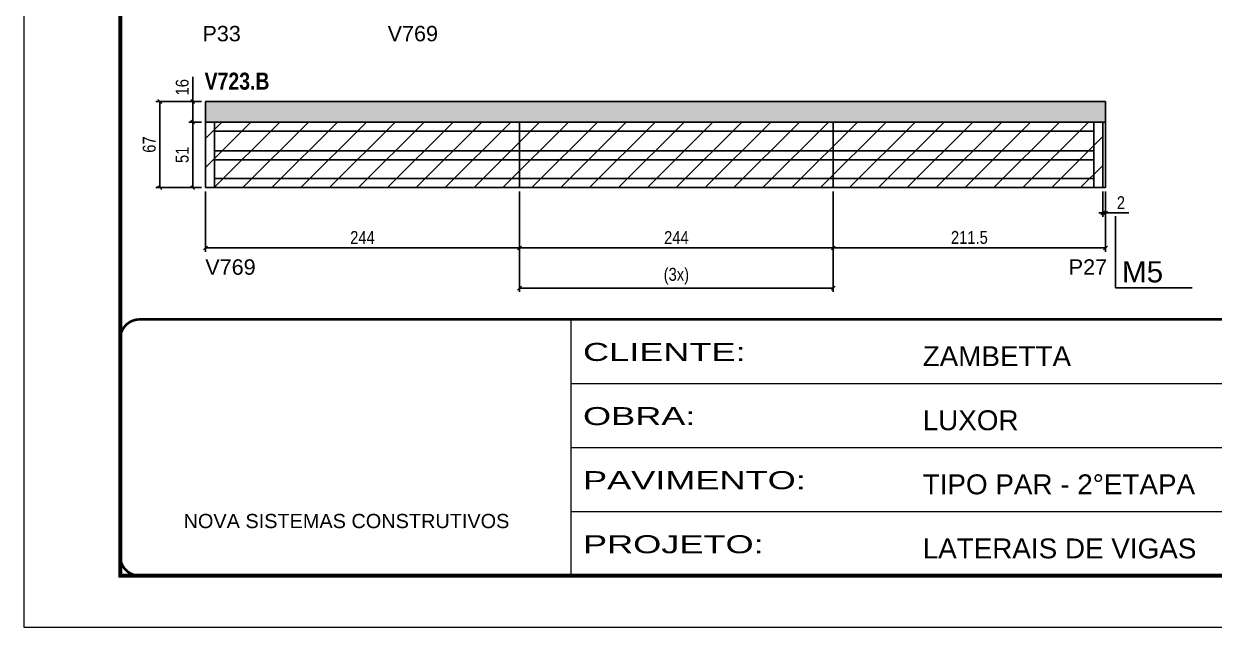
# Model space of a CAD drawing. Extents: x 3309 to 9563, y -2522 to 14608.
# Drawn here: x 6493 to 7418, y 11261 to 11730 of the extents above; entities that cross this region are included whole.
import ezdxf

# ---------------------------------------------------------------- set-up
doc = ezdxf.new("R2010")
doc.units = 0
doc.linetypes.add('CONTINUO', pattern=[0])
doc.linetypes.add('DASHED', pattern=[0.75, 0.5, -0.25])
for name, color, linetype in [('5', 5, 'Continuous'), ('COTA', 241, 'Continuous'), ('NOMENCLATURA', 7, 'Continuous'), ('Painéis', 200, 'Continuous'), ('SARR_2.2x7', 40, 'Continuous')]:
    doc.layers.add(name, color=color, linetype=linetype)
for name, color, linetype, lineweight in [('Folhas', 255, 'Continuous', 9), ('Hachura', 251, 'Continuous', 9), ('SARRAFO DE PRESSAO', 251, 'DASHED', 9)]:
    doc.layers.add(name, color=color, linetype=linetype, lineweight=lineweight)
doc.styles.add('ARIAL', font='arial.ttf')
doc.styles.add('COTA TECNICA', font='techl___.ttf', dxfattribs={"height": 10})
doc.styles.get("Standard").update_dxf_attribs({"font": 'arial.ttf'})
doc.styles.add('TECNICA', font='techb___.ttf', dxfattribs={"height": 10})
doc.styles.add('Tecnologia', font='')
doc.styles.get('Tecnologia').set_extended_font_data('Forgotten Futurist')
doc.dimstyles.new('PAINEL', dxfattribs={"dimtxt": 10, "dimasz": 3, "dimexe": 3, "dimexo": 3, "dimgap": 3, "dimtad": 1, "dimdec": 1, "dimzin": 12, "dimdsep": 46, "dimtxsty": 'COTA TECNICA', "dimblk1": 'OBLIQUE', "dimblk2": 'OBLIQUE', "dimsah": 1, "dimcen": 0.9, "dimclrd": 4, "dimclre": 4, "dimclrt": 240, "dimadec": 1, "dimazin": 3, "dimtfac": 1, "dimtdec": 1, "dimtmove": 0, "dimatfit": 3, "dimfxl": 1, "dimtolj": 1, "dimtzin": 12, "dimarcsym": 0})

# ---------------------------------------------------------------- blocks, each defined once
blk = doc.blocks.new('9999999999')
at = {"color": 30, "linetype": 'CONTINUO'}
for p, q in [((98564.56, 34230.21), (98564.56, 34429.45)), ((98564.56, 34379.64), (99583.98, 34379.64)), ((98564.56, 34329.83), (99487.98, 34329.83)), ((98564.56, 34280.02), (99487.98, 34280.02))]:
    blk.add_line(p, q, dxfattribs=at)
at = {"color": 30, "linetype": 'CONTINUO', "const_width": 2}
blk.add_lwpolyline([(99583.98, 34230.21), (99583.98, 34414.45, 0.414214), (99568.98, 34429.45), (98228.98, 34429.45, 0.414214), (98213.98, 34414.45), (98213.98, 34245.21, 0.414214), (98228.98, 34230.21), (99583.98, 34230.21)], format="xyb", dxfattribs=at)
at = {"layer": 'Folhas'}
blk.add_lwpolyline([(98138.98, 34190.21), (99623.98, 34190.21), (99623.98, 35240.21), (98138.98, 35240.21)], close=True, dxfattribs=at)
at = {"layer": 'Folhas', "color": 30, "const_width": 3}
blk.add_lwpolyline([(98213.98, 34230.21), (99583.98, 34230.21), (99583.98, 35200.21), (98213.98, 35200.21)], close=True, dxfattribs=at)
at = {"color": 7, "linetype": 'Continuous', "ltscale": 5, "style": 'ARIAL'}
for s, height, p in [('ZAMBETTA', 15.483, (98837.68, 34393.13)), ('LUXOR', 15.483, (98837.68, 34343.32)), ('TIPO PAR - 2°ETAPA', 15.4829, (98837.68, 34293.51)), ('NOVA SISTEMAS CONSTRUTIVOS', 11.0592, (98263.19, 34267.21)), ('LATERAIS DE VIGAS', 15.4829, (98837.68, 34243.7))]:
    blk.add_text(s, height=height, dxfattribs=at).set_placement(p)
at = {"layer": 'Folhas', "color": 7, "style": 'Tecnologia', "width": 1.5}
for s, p in [('CLIENTE:', (98573.65, 34397.17)), ('OBRA:', (98573.65, 34347.31)), ('PAVIMENTO:', (98573.65, 34297.5)), ('PROJETO:', (98573.65, 34247.69))]:
    blk.add_text(s, height=14, dxfattribs=at).set_placement(p)
blk = doc.blocks.new('_Oblique')
at = {"color": 0, "linetype": 'ByBlock', "lineweight": -2}
blk.add_line((-0.5, -0.5), (0.5, 0.5), dxfattribs=at)
blk = doc.blocks.new('*D1886')
at = {"layer": 'COTA', "color": 4, "linetype": 'ByBlock', "lineweight": -2, "transparency": 16777216}
for p, q in [((6634.11, 11599.38), (6634.11, 11552.51)), ((6878.11, 11599.38), (6878.11, 11552.51)), ((6878.11, 11555.51), (6634.11, 11555.51))]:
    blk.add_line(p, q, dxfattribs=at)
at = {"layer": 'Defpoints', "color": 0, "linetype": 'ByBlock', "transparency": 16777216}
for p in [(6634.11, 11602.38), (6878.11, 11602.38), (6634.11, 11555.51)]:
    blk.add_point(p, dxfattribs=at)
at = {"layer": 'COTA', "color": 4, "linetype": 'ByBlock', "lineweight": -2, "transparency": 16777216, "xscale": 3, "yscale": 3, "zscale": 3, "rotation": 180}
blk.add_blockref('_Oblique', (6634.11, 11555.51), dxfattribs=at)
at = {"layer": 'COTA', "color": 4, "linetype": 'ByBlock', "lineweight": -2, "transparency": 16777216, "xscale": 3, "yscale": 3, "zscale": 3}
blk.add_blockref('_Oblique', (6878.11, 11555.51), dxfattribs=at)
at = {"layer": 'COTA', "color": 240, "linetype": 'ByBlock', "transparency": 16777216, "insert": (6756.11, 11563.59), "char_height": 10, "attachment_point": 5, "style": 'COTA TECNICA'}
blk.add_mtext('\\A1;244', dxfattribs=at)
blk = doc.blocks.new('*D1887')
at = {"layer": 'COTA', "color": 4, "lineweight": -2, "transparency": 16777216}
for p, q in [((6878.11, 11599.38), (6878.11, 11552.51)), ((7122.11, 11599.38), (7122.11, 11552.51)), ((6878.11, 11555.51), (7122.11, 11555.51))]:
    blk.add_line(p, q, dxfattribs=at)
at = {"layer": 'Defpoints', "color": 0, "transparency": 16777216}
for p in [(6878.11, 11602.38, 0), (7122.11, 11602.38, 0), (7122.11, 11555.51)]:
    blk.add_point(p, dxfattribs=at)
at = {"layer": 'COTA', "color": 4, "lineweight": -2, "transparency": 16777216, "xscale": 3, "yscale": 3, "zscale": 3, "rotation": 180}
blk.add_blockref('_Oblique', (6878.11, 11555.51), dxfattribs=at)
at = {"layer": 'COTA', "color": 4, "lineweight": -2, "transparency": 16777216, "xscale": 3, "yscale": 3, "zscale": 3}
blk.add_blockref('_Oblique', (7122.11, 11555.51), dxfattribs=at)
at = {"layer": 'COTA', "color": 240, "transparency": 16777216, "insert": (7000.11, 11563.59), "char_height": 10, "attachment_point": 5, "style": 'COTA TECNICA'}
blk.add_mtext('\\A1;244', dxfattribs=at)
blk = doc.blocks.new('*D1888')
at = {"layer": 'COTA', "color": 4, "lineweight": -2, "transparency": 16777216}
for p, q in [((7122.11, 11599.38), (7122.11, 11552.51)), ((7333.61, 11599.38), (7333.61, 11552.51)), ((7122.11, 11555.51), (7333.61, 11555.51))]:
    blk.add_line(p, q, dxfattribs=at)
at = {"layer": 'Defpoints', "color": 0, "transparency": 16777216}
for p in [(7122.11, 11602.38, 0), (7333.61, 11602.38, 0), (7333.61, 11555.51)]:
    blk.add_point(p, dxfattribs=at)
at = {"layer": 'COTA', "color": 4, "lineweight": -2, "transparency": 16777216, "xscale": 3, "yscale": 3, "zscale": 3, "rotation": 180}
blk.add_blockref('_Oblique', (7122.11, 11555.51), dxfattribs=at)
at = {"layer": 'COTA', "color": 4, "lineweight": -2, "transparency": 16777216, "xscale": 3, "yscale": 3, "zscale": 3}
blk.add_blockref('_Oblique', (7333.61, 11555.51), dxfattribs=at)
at = {"layer": 'COTA', "color": 240, "transparency": 16777216, "insert": (7227.86, 11563.62), "char_height": 10, "attachment_point": 5, "style": 'COTA TECNICA'}
blk.add_mtext('\\A1;211.5', dxfattribs=at)
blk = doc.blocks.new('*D1907')
at = {"layer": 'COTA', "color": 4, "lineweight": -2, "transparency": 16777216}
for p, q in [((6631.11, 11653.38), (6621.15, 11653.38)), ((6624.15, 11602.38), (6624.15, 11653.38)), ((6631.11, 11602.38), (6621.15, 11602.38))]:
    blk.add_line(p, q, dxfattribs=at)
at = {"layer": 'Defpoints', "color": 0, "transparency": 16777216}
for p in [(6624.15, 11653.38), (6634.11, 11653.38), (6634.11, 11602.38)]:
    blk.add_point(p, dxfattribs=at)
at = {"layer": 'COTA', "color": 4, "lineweight": -2, "transparency": 16777216, "xscale": 3, "yscale": 3, "zscale": 3}
for p, rotation in [((6624.15, 11653.38), 90), ((6624.15, 11602.38), 270)]:
    blk.add_blockref('_Oblique', p, dxfattribs=dict(at, rotation=rotation))
at = {"layer": 'COTA', "color": 240, "transparency": 16777216, "insert": (6616.04, 11627.88), "char_height": 10, "attachment_point": 5, "rotation": 90, "style": 'COTA TECNICA'}
blk.add_mtext('\\A1;51', dxfattribs=at)
blk = doc.blocks.new('*D1908')
at = {"layer": 'COTA', "color": 4, "lineweight": -2, "transparency": 16777216}
for p, q in [((6624.15, 11669.38), (6624.15, 11688.4)), ((6631.11, 11669.38), (6621.15, 11669.38)), ((6624.15, 11653.38), (6624.15, 11669.38)), ((6631.11, 11653.38), (6621.15, 11653.38))]:
    blk.add_line(p, q, dxfattribs=at)
at = {"layer": 'Defpoints', "color": 0, "transparency": 16777216}
for p in [(6624.15, 11669.38), (6634.11, 11669.38), (6634.11, 11653.38)]:
    blk.add_point(p, dxfattribs=at)
at = {"layer": 'COTA', "color": 4, "lineweight": -2, "transparency": 16777216, "xscale": 3, "yscale": 3, "zscale": 3}
for p, rotation in [((6624.15, 11669.38), 90), ((6624.15, 11653.38), 270)]:
    blk.add_blockref('_Oblique', p, dxfattribs=dict(at, rotation=rotation))
at = {"layer": 'COTA', "color": 240, "transparency": 16777216, "insert": (6616.05, 11680.39), "char_height": 10, "attachment_point": 5, "rotation": 90, "style": 'COTA TECNICA'}
blk.add_mtext('\\A1;16', dxfattribs=at)
blk = doc.blocks.new('*D1909')
at = {"layer": 'COTA', "color": 4, "lineweight": -2, "transparency": 16777216}
for p, q in [((6631.11, 11669.38), (6595.53, 11669.38)), ((6598.53, 11602.38), (6598.53, 11669.38)), ((6631.11, 11602.38), (6595.53, 11602.38))]:
    blk.add_line(p, q, dxfattribs=at)
at = {"layer": 'Defpoints', "color": 0, "transparency": 16777216}
for p in [(6598.53, 11669.38), (6634.11, 11669.38), (6634.11, 11602.38)]:
    blk.add_point(p, dxfattribs=at)
at = {"layer": 'COTA', "color": 4, "lineweight": -2, "transparency": 16777216, "xscale": 3, "yscale": 3, "zscale": 3}
for p, rotation in [((6598.53, 11669.38), 90), ((6598.53, 11602.38), 270)]:
    blk.add_blockref('_Oblique', p, dxfattribs=dict(at, rotation=rotation))
at = {"layer": 'COTA', "color": 240, "transparency": 16777216, "insert": (6590.42, 11635.88), "char_height": 10, "attachment_point": 5, "rotation": 90, "style": 'COTA TECNICA'}
blk.add_mtext('\\A1;67', dxfattribs=at)
blk = doc.blocks.new('*D1910')
at = {"layer": 'COTA', "color": 4, "lineweight": -2, "transparency": 16777216}
for p, q in [((6878.11, 11599.38), (6878.11, 11521.28)), ((7122.11, 11599.38), (7122.11, 11521.28)), ((6878.11, 11524.28), (7122.11, 11524.28))]:
    blk.add_line(p, q, dxfattribs=at)
at = {"layer": 'Defpoints', "color": 0, "transparency": 16777216}
for p in [(6878.11, 11602.38), (7122.11, 11602.38), (7122.11, 11524.28)]:
    blk.add_point(p, dxfattribs=at)
at = {"layer": 'COTA', "color": 4, "lineweight": -2, "transparency": 16777216, "xscale": 3, "yscale": 3, "zscale": 3, "rotation": 180}
blk.add_blockref('_Oblique', (6878.11, 11524.28), dxfattribs=at)
at = {"layer": 'COTA', "color": 4, "lineweight": -2, "transparency": 16777216, "xscale": 3, "yscale": 3, "zscale": 3}
blk.add_blockref('_Oblique', (7122.11, 11524.28), dxfattribs=at)
at = {"layer": 'COTA', "color": 240, "transparency": 16777216, "insert": (7000.11, 11533.5), "char_height": 10, "attachment_point": 5, "style": 'COTA TECNICA'}
blk.add_mtext('\\A1;(3x)', dxfattribs=at)
blk = doc.blocks.new('*D1913')
at = {"layer": 'COTA', "color": 4, "lineweight": -2, "transparency": 16777216}
for p, q in [((7331.61, 11599.38), (7331.61, 11579.68)), ((7333.61, 11599.38), (7333.61, 11579.68)), ((7331.61, 11582.68), (7328.61, 11582.68)), ((7331.61, 11582.68), (7333.61, 11582.68)), ((7333.61, 11582.68), (7351.72, 11582.68))]:
    blk.add_line(p, q, dxfattribs=at)
at = {"layer": 'Defpoints', "color": 0, "transparency": 16777216}
for p in [(7331.61, 11602.38), (7333.61, 11602.38), (7333.61, 11582.68)]:
    blk.add_point(p, dxfattribs=at)
at = {"layer": 'COTA', "color": 4, "lineweight": -2, "transparency": 16777216, "xscale": 3, "yscale": 3, "zscale": 3}
blk.add_blockref('_Oblique', (7331.61, 11582.68), dxfattribs=at)
at = {"layer": 'COTA', "color": 4, "lineweight": -2, "transparency": 16777216, "xscale": 3, "yscale": 3, "zscale": 3, "rotation": 180}
blk.add_blockref('_Oblique', (7333.61, 11582.68), dxfattribs=at)
at = {"layer": 'COTA', "color": 240, "transparency": 16777216, "insert": (7345.66, 11590.68), "char_height": 10, "attachment_point": 5, "style": 'COTA TECNICA'}
blk.add_mtext('\\A1;2', dxfattribs=at)

msp = doc.modelspace()

# ---------------------------------------------------------------- hatches: boundary and pattern name
at = {"layer": 'COTA'}
h = msp.add_hatch(dxfattribs=at)
h.set_pattern_fill('AR-CONC', color=256, scale=0.03)
h.set_pattern_definition([(50, (2891.9977, 2117.065), (5.46554, -0.4781726), [0.5715, -6.2865]), (355, (2891.9977, 2117.065), (-1.0573026, 5.7317054), [0.4572, -5.0292175]), (100.451445, (2892.453, 2117.025), (4.4082374, 5.2535326), [0.4857003, -5.3427073]), (46.1842, (2891.998, 2118.589), (8.1323712, -1.26127), [0.85725, -9.42975]), (96.63556, (2892.6754, 2118.484), (7.122124, 7.422784), [0.728551, -8.014068]), (351.18415, (2891.998, 2118.589), (7.122124, 7.422784), [0.685799, -7.543792]), (21, (2892.7597, 2118.208), (4.5484317, -3.067956), [0.5715, -6.2865]), (326, (2892.7597, 2118.208), (1.854061, 5.525639), [0.4572, -5.0292]), (71.451445, (2893.139, 2117.9523), (6.4024926, 2.457683), [0.4857003, -5.342698]), (37.5, (2891.9977, 2117.065), (0.0926581, 2.53665117), [0, -4.96824, 0, -5.1054, 0, -5.04825]), (7.5, (2891.9977, 2117.065), (2.0045899, 3.00541724), [0, -2.91084, 0, -4.85394, 0, -1.92405]), (327.5, (2890.2984, 2117.065), (4.06771786, -0.17186232), [0, -1.905, 0, -5.9436, 0, -7.8867]), (317.5, (2889.5364, 2117.065), (4.4438754, 0.7627947), [0, -2.4765, 0, -3.94716, 0, -5.6007])])
h.paths.add_polyline_path([(7333.61, 11653.38), (7333.61, 11669.38), (6634.11, 11669.38), (6634.11, 11653.38)])
at = {"layer": 'Hachura', "linetype": 'ByBlock'}
h = msp.add_hatch(dxfattribs=at)
h.set_pattern_fill('ANSI31', color=256, scale=5)
h.paths.add_polyline_path([(6794.61, 11981.4), (6634.11, 11981.4), (6634.11, 11930.4), (6794.61, 11930.4)])
h.paths.add_polyline_path([(6958.11, 11981.4), (6794.61, 11981.4), (6794.61, 11930.4), (6958.11, 11930.4)])
h.paths.add_polyline_path([(7080.11, 11981.4), (6958.11, 11981.4), (6958.11, 11930.4), (7080.11, 11930.4)])
h.paths.add_polyline_path([(7354.11, 11979.4), (7110.11, 11979.4), (7110.11, 11930.4), (7354.11, 11930.4)])
h.paths.add_polyline_path([(7598.11, 11979.4), (7354.11, 11979.4), (7354.11, 11930.4), (7598.11, 11930.4)])
h.paths.add_polyline_path([(7811.11, 11979.4), (7598.11, 11979.4), (7598.11, 11930.4), (7811.11, 11930.4)])
h.paths.add_polyline_path([(6818.61, 11827.77), (6634.11, 11827.77), (6634.11, 11776.77), (6818.61, 11776.77)])
h.paths.add_polyline_path([(6878.11, 11653.38), (6634.11, 11653.38), (6634.11, 11602.38), (6878.11, 11602.38)])
h.paths.add_polyline_path([(7122.11, 11653.38), (6878.11, 11653.38), (6878.11, 11602.38), (7122.11, 11602.38)])
h.paths.add_polyline_path([(7331.61, 11653.38), (7122.11, 11653.38), (7122.11, 11602.38), (7331.61, 11602.38)])

# ---------------------------------------------------------------- linework, layer by layer
at = {"layer": 'COTA'}
for p, q in [((6634.11, 11653.38), (6634.11, 11669.38)), ((6634.11, 11669.38), (7333.61, 11669.38)), ((7333.61, 11653.38), (7333.61, 11669.38))]:
    msp.add_line(p, q, dxfattribs=at)
at = {"layer": 'NOMENCLATURA', "linetype": 'Continuous'}
for p, q in [((7341.52, 11524.53), (7341.52, 11580.17)), ((7401.06, 11524.53), (7341.52, 11524.53))]:
    msp.add_line(p, q, dxfattribs=at)
at = {"layer": 'Painéis', "linetype": 'ByBlock'}
for p, q in [((7333.61, 11653.38), (6634.11, 11653.38)), ((6634.11, 11602.38), (6634.11, 11653.38)), ((6878.11, 11602.38), (6878.11, 11653.38)), ((7122.11, 11602.38), (7122.11, 11653.38)), ((7331.61, 11602.38), (7331.61, 11653.38)), ((7333.61, 11602.38), (7333.61, 11653.38)), ((7333.61, 11602.38), (6634.11, 11602.38))]:
    msp.add_line(p, q, dxfattribs=at)
at = {"layer": 'SARR_2.2x7', "linetype": 'Continuous'}
for p, q in [((6641.11, 11653.38), (6641.11, 11602.38)), ((7324.61, 11653.38), (7324.61, 11602.38)), ((6641.11, 11646.38), (6878.11, 11646.38)), ((7122.11, 11646.38), (6878.11, 11646.38)), ((7324.61, 11646.38), (7122.11, 11646.38)), ((6641.11, 11631.06), (6878.11, 11631.06)), ((7122.11, 11631.06), (6878.11, 11631.06)), ((7324.61, 11631.06), (7122.11, 11631.06)), ((6641.11, 11624.06), (6878.11, 11624.06)), ((7122.11, 11624.06), (6878.11, 11624.06)), ((7324.61, 11624.06), (7122.11, 11624.06)), ((6641.11, 11609.38), (6878.11, 11609.38)), ((7122.11, 11609.38), (6878.11, 11609.38)), ((7324.61, 11609.38), (7122.11, 11609.38))]:
    msp.add_line(p, q, dxfattribs=at)

# ---------------------------------------------------------------- block references
at = {"layer": 'SARRAFO DE PRESSAO', "color": 6, "linetype": 'ByBlock'}
msp.add_blockref('9999999999', (-91646.11, -22929.5), dxfattribs=at)

# ---------------------------------------------------------------- texts
at = {"layer": '5', "linetype": 'Continuous'}
for s, rotation, p in [('P33', 0.00004, (6631.73, 11716.14)), ('V769', 0.00004, (6775.68, 11716.14)), ('V769', 359.99996, (6633.94, 11534.67, 0)), ('P27', 359.99996, (7305.08, 11534.67, 0))]:
    msp.add_text(s, height=12, rotation=rotation, dxfattribs=at).set_placement(p)
at = {"layer": 'NOMENCLATURA', "style": 'TECNICA'}
msp.add_text('V723.B', height=13.2, dxfattribs=at).set_placement((6633.39, 11678.57))
at = {"layer": 'NOMENCLATURA', "linetype": 'Continuous'}
msp.add_text('M5', height=16.5, dxfattribs=at).set_placement((7346.47, 11528.73))

# ---------------------------------------------------------------- dimensions: what is measured, and where the dimension line sits
at = {"layer": 'COTA'}
for base, p1, p2, picture, middle in [((6624.15, 11669.38), (6634.11, 11653.38), (6634.11, 11669.38), '*D1908', (6616.05, 11680.39)), ((6598.53, 11669.38), (6634.11, 11602.38), (6634.11, 11669.38), '*D1909', (6590.42, 11635.88)), ((6624.15, 11653.38), (6634.11, 11602.38), (6634.11, 11653.38), '*D1907', (6616.04, 11627.88))]:
    dim = msp.add_linear_dim(base=base, p1=p1, p2=p2, angle=90, dimstyle='PAINEL', dxfattribs=at)
    dim.commit()
    dim.dimension.update_dxf_attribs({"geometry": picture, "text_midpoint": middle})
at = {"layer": 'COTA', "linetype": 'ByBlock'}
dim = msp.add_linear_dim(base=(6634.11, 11555.51), p1=(6878.11, 11602.38), p2=(6634.11, 11602.38), angle=180, dimstyle='PAINEL', override={"dimtmove": 1}, dxfattribs=at)
dim.commit()
dim.dimension.update_dxf_attribs({"geometry": '*D1886', "text_midpoint": (6756.11, 11563.59)})
at = {"layer": 'COTA'}
for base, p1, p2, picture, middle in [((7122.11, 11555.51, 0), (6878.11, 11602.38), (7122.11, 11602.38), '*D1887', (7000.11, 11563.59, 0)), ((7333.61, 11555.51, 0), (7122.11, 11602.38), (7333.61, 11602.38), '*D1888', (7227.86, 11563.62, 0)), ((7333.61, 11582.68), (7331.61, 11602.38), (7333.61, 11602.38), '*D1913', (7345.66, 11590.68))]:
    dim = msp.add_linear_dim(base=base, p1=p1, p2=p2, dimstyle='PAINEL', dxfattribs=at)
    dim.commit()
    dim.dimension.update_dxf_attribs({"geometry": picture, "text_midpoint": middle})
dim = msp.add_linear_dim(base=(7122.11, 11524.28), p1=(6878.11, 11602.38), p2=(7122.11, 11602.38), text='(3x)', dimstyle='PAINEL', dxfattribs=at)
dim.commit()
dim.dimension.update_dxf_attribs({"geometry": '*D1910', "text_midpoint": (7000.11, 11533.5)})

doc.saveas('drawing.dxf')
